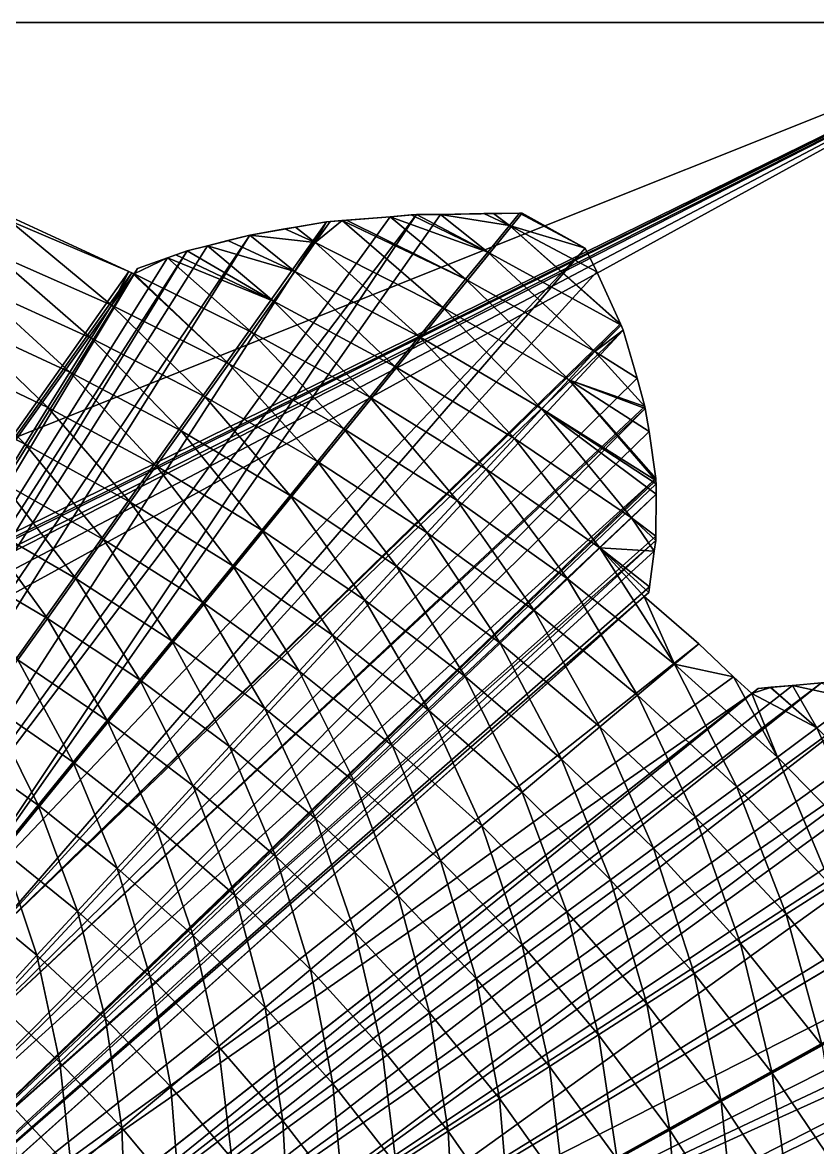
# Model space of a CAD drawing. Extents: x -33.1 to 33.1, y -27.2 to 27.2.
# Drawn here: x 12.23 to 22.08, y 11.06 to 25 of the extents above; entities that cross this region are included whole.
import ezdxf

# ---------------------------------------------------------------- set-up
doc = ezdxf.new("R2010")
doc.units = 0
doc.header["$MEASUREMENT"] = 0
for name, color, linetype in [('ObjLayer', 2, 'Continuous'), ('STL2DXF', 7, 'Continuous'), ('Temp', 7, 'Continuous')]:
    doc.layers.add(name, color=color, linetype=linetype)

msp = doc.modelspace()

# ---------------------------------------------------------------- linework, layer by layer
at = {"layer": 'ObjLayer'}
for p, q in [((-25, 25), (25, 25)), ((-25, 25, 4), (25, 25, 4)), ((11.265, 13.849, 36.5), (18.417, 22.637, 28.041)), ((16.781, 22.591, 26.494), (16.24, 22.551, 25.927)), ((17.044, 22.615, 26.763), (16.781, 22.591, 26.494)), ((17.11, 22.619, 26.833), (17.044, 22.615, 26.763)), ((17.404, 22.621, 27.108), (17.11, 22.619, 26.833)), ((17.944, 22.633, 27.6), (17.404, 22.621, 27.108)), ((18.063, 22.633, 27.713), (17.944, 22.633, 27.6)), ((18.384, 22.638, 28.009), (18.063, 22.633, 27.713)), ((18.417, 22.637, 28.041), (18.384, 22.638, 28.009)), ((19.196, 22.203, 27.916), (18.417, 22.637, 28.041)), ((13.544, 21.915, 22.591), (12.095, 22.585, 22.795)), ((15.608, 22.463, 25.239), (15.479, 22.443, 25.09)), ((15.992, 22.529, 25.673), (15.608, 22.463, 25.239)), ((16.04, 22.534, 25.721), (15.992, 22.529, 25.673)), ((16.187, 22.546, 25.873), (16.04, 22.534, 25.721)), ((16.24, 22.551, 25.927), (16.187, 22.546, 25.873)), ((15.042, 22.365, 24.603), (14.771, 22.299, 24.252)), ((15.479, 22.443, 25.09), (15.042, 22.365, 24.603)), ((19.196, 22.203, 27.916), (11.674, 13.506, 36.5)), ((14.521, 22.233, 23.941), (14.268, 22.169, 23.616)), ((14.771, 22.299, 24.252), (14.521, 22.233, 23.941)), ((19.343, 21.908, 27.455), (19.196, 22.203, 27.916)), ((14.025, 22.083, 23.269), (13.654, 21.951, 22.739)), ((14.128, 22.121, 23.412), (14.025, 22.083, 23.269)), ((14.268, 22.169, 23.616), (14.128, 22.121, 23.412)), ((13.581, 21.898, 22.586), (13.544, 21.915, 22.591)), ((13.612, 21.883, 22.582), (13.581, 21.898, 22.586)), ((13.654, 21.951, 22.739), (13.612, 21.883, 22.582)), ((19.636, 21.267, 26.501), (19.343, 21.908, 27.455)), ((6.629, 10.653, 36.5), (13.612, 21.883, 22.582)), ((19.643, 21.248, 26.475), (19.636, 21.267, 26.501)), ((19.668, 21.186, 26.39), (19.643, 21.248, 26.475)), ((19.843, 20.591, 25.523), (19.668, 21.186, 26.39)), ((19.935, 20.239, 25.034), (19.843, 20.591, 25.523)), ((19.941, 20.215, 25.001), (19.935, 20.239, 25.034)), ((19.99, 19.93, 24.571), (19.941, 20.215, 25.001)), ((20.072, 19.347, 23.735), (19.99, 19.93, 24.571)), ((20.073, 19.322, 23.696), (20.072, 19.347, 23.735)), ((20.075, 19.28, 23.63), (20.073, 19.322, 23.696)), ((20.077, 19.152, 23.442), (20.075, 19.28, 23.63)), ((20.074, 18.632, 22.703), (20.077, 19.152, 23.442)), ((20.053, 18.447, 22.44), (20.072, 18.58, 22.632)), ((20.072, 18.58, 22.632), (20.074, 18.632, 22.703)), ((19.995, 18.007, 21.791), (20.053, 18.447, 22.44)), ((19.984, 17.935, 21.688), (19.995, 18.007, 21.791)), ((9.35, 8.403, 36.5), (19.928, 17.885, 21.579)), ((19.928, 17.885, 21.579), (19.984, 17.935, 21.688)), ((20.605, 17.298, 21.402), (19.928, 17.885, 21.579)), ((21.036, 16.891, 21.31), (20.605, 17.298, 21.402)), ((21.26, 16.682, 21.261), (21.036, 16.891, 21.31)), ((21.339, 16.744, 21.401), (21.26, 16.682, 21.261)), ((21.498, 16.76, 21.557), (21.339, 16.744, 21.401)), ((21.765, 16.783, 21.834), (21.498, 16.76, 21.557)), ((22.125, 16.817, 22.194), (21.765, 16.783, 21.834)), ((21.26, 16.682, 21.261), (9.87, 7.743, 36.5)), ((15.32, 9.161, 36.5), (27.032, 16.159, 26.315)), ((27.695, 15.449, 26.151), (15.587, 8.699, 36.5))]:
    msp.add_line(p, q, dxfattribs=at)
at = {"layer": 'STL2DXF'}
for points in [[(25, 5), (-25, 25), (25, 25)], [(-25, 5, 4), (25, 25, 4), (-25, 25, 4)], [(25, 25, 4), (-25, 5, 4), (-1.71, 11.885, 4)], [(25, 25, 4), (-25, 25), (-25, 25, 4)], [(-25, 25), (25, 25, 4), (25, 25)], [(25, 25, 4), (-1.71, 11.885, 4), (-1.191, 12.027, 4)], [(25, 25, 4), (-1.191, 12.027, 4), (-0.962, 12.085, 4)], [(25, 25, 4), (-0.962, 12.085, 4), (-0.472, 12.144, 4)], [(25, 25, 4), (-0.472, 12.144, 4), (-0.195, 12.175, 4)], [(0.576, 12.145, 4), (25, 25, 4), (-0.195, 12.175, 4)], [(1.336, 11.998, 4), (25, 25, 4), (0.576, 12.145, 4)], [(25, 25, 4), (1.336, 11.998, 4), (25, 5, 4)], [(16.781, 22.591, 26.494), (16.04, 22.534, 25.721), (15.992, 22.529, 25.673)], [(16.781, 22.591, 26.494), (16.187, 22.546, 25.873), (16.04, 22.534, 25.721)], [(16.781, 22.591, 26.494), (16.24, 22.551, 25.927), (16.187, 22.546, 25.873)], [(17.717, 21.817, 25.773), (16.24, 22.551, 25.927), (16.781, 22.591, 26.494)], [(17.11, 22.619, 26.833), (17.044, 22.615, 26.763), (16.781, 22.591, 26.494)], [(17.992, 22.155, 26.668), (16.781, 22.591, 26.494), (17.044, 22.615, 26.763)], [(17.992, 22.155, 26.668), (17.717, 21.817, 25.773), (16.781, 22.591, 26.494)], [(17.992, 22.155, 26.668), (17.044, 22.615, 26.763), (17.11, 22.619, 26.833)], [(17.992, 22.155, 26.668), (17.11, 22.619, 26.833), (17.404, 22.621, 27.108)], [(18.417, 22.637, 28.041), (18.063, 22.633, 27.713), (17.404, 22.621, 27.108)], [(18.259, 22.484, 27.57), (17.404, 22.621, 27.108), (17.944, 22.633, 27.6)], [(18.063, 22.633, 27.713), (17.944, 22.633, 27.6), (17.404, 22.621, 27.108)], [(18.259, 22.484, 27.57), (17.992, 22.155, 26.668), (17.404, 22.621, 27.108)], [(18.259, 22.484, 27.57), (17.944, 22.633, 27.6), (18.063, 22.633, 27.713)], [(18.384, 22.638, 28.009), (18.259, 22.484, 27.57), (18.063, 22.633, 27.713)], [(18.417, 22.637, 28.041), (18.384, 22.638, 28.009), (18.063, 22.633, 27.713)], [(19.196, 22.203, 27.916), (18.259, 22.484, 27.57), (18.384, 22.638, 28.009)], [(19.196, 22.203, 27.916), (18.384, 22.638, 28.009), (18.417, 22.637, 28.041)], [(13.331, 21.495, 21.692), (11.861, 22.147, 21.813), (12.071, 22.54, 22.692)], [(13.544, 21.915, 22.591), (12.071, 22.54, 22.692), (12.095, 22.585, 22.795)], [(13.544, 21.915, 22.591), (13.331, 21.495, 21.692), (12.071, 22.54, 22.692)], [(15.992, 22.529, 25.673), (15.608, 22.463, 25.239), (15.042, 22.365, 24.603)], [(15.608, 22.463, 25.239), (15.479, 22.443, 25.09), (15.042, 22.365, 24.603)], [(15.854, 22.273, 25.054), (15.479, 22.443, 25.09), (15.608, 22.463, 25.239)], [(15.992, 22.529, 25.673), (15.854, 22.273, 25.054), (15.608, 22.463, 25.239)], [(17.433, 21.468, 24.885), (15.854, 22.273, 25.054), (16.187, 22.546, 25.873)], [(16.187, 22.546, 25.873), (15.854, 22.273, 25.054), (16.04, 22.534, 25.721)], [(16.04, 22.534, 25.721), (15.854, 22.273, 25.054), (15.992, 22.529, 25.673)], [(17.717, 21.817, 25.773), (16.187, 22.546, 25.873), (16.24, 22.551, 25.927)], [(17.717, 21.817, 25.773), (17.433, 21.468, 24.885), (16.187, 22.546, 25.873)], [(19.643, 21.248, 26.475), (17.992, 22.155, 26.668), (18.259, 22.484, 27.57)], [(19.636, 21.267, 26.501), (18.259, 22.484, 27.57), (19.343, 21.908, 27.455)], [(19.343, 21.908, 27.455), (18.259, 22.484, 27.57), (19.196, 22.203, 27.916)], [(19.643, 21.248, 26.475), (18.259, 22.484, 27.57), (19.636, 21.267, 26.501)], [(15.042, 22.365, 24.603), (14.771, 22.299, 24.252), (14.521, 22.233, 23.941)], [(15.599, 21.915, 24.172), (14.771, 22.299, 24.252), (15.042, 22.365, 24.603)], [(15.854, 22.273, 25.054), (15.042, 22.365, 24.603), (15.479, 22.443, 25.09)], [(15.854, 22.273, 25.054), (15.599, 21.915, 24.172), (15.042, 22.365, 24.603)], [(15.335, 21.545, 23.294), (14.268, 22.169, 23.616), (14.521, 22.233, 23.941)], [(15.599, 21.915, 24.172), (14.521, 22.233, 23.941), (14.771, 22.299, 24.252)], [(15.599, 21.915, 24.172), (15.335, 21.545, 23.294), (14.521, 22.233, 23.941)], [(17.141, 21.108, 24.004), (15.599, 21.915, 24.172), (15.854, 22.273, 25.054)], [(17.433, 21.468, 24.885), (17.141, 21.108, 24.004), (15.854, 22.273, 25.054)], [(13.078, 21.087, 20.82), (11.642, 21.739, 20.936), (11.861, 22.147, 21.813)], [(13.331, 21.495, 21.692), (13.078, 21.087, 20.82), (11.861, 22.147, 21.813)], [(15.063, 21.163, 22.421), (13.612, 21.883, 22.582), (14.025, 22.083, 23.269)], [(14.025, 22.083, 23.269), (13.612, 21.883, 22.582), (13.654, 21.951, 22.739)], [(14.268, 22.169, 23.616), (14.128, 22.121, 23.412), (14.025, 22.083, 23.269)], [(15.335, 21.545, 23.294), (14.025, 22.083, 23.269), (14.128, 22.121, 23.412)], [(15.335, 21.545, 23.294), (15.063, 21.163, 22.421), (14.025, 22.083, 23.269)], [(15.335, 21.545, 23.294), (14.128, 22.121, 23.412), (14.268, 22.169, 23.616)], [(19.317, 20.922, 25.589), (17.717, 21.817, 25.773), (17.992, 22.155, 26.668)], [(19.643, 21.248, 26.475), (19.317, 20.922, 25.589), (17.992, 22.155, 26.668)], [(13.581, 21.898, 22.586), (13.331, 21.495, 21.692), (13.544, 21.915, 22.591)], [(14.782, 20.768, 21.551), (13.331, 21.495, 21.692), (13.581, 21.898, 22.586)], [(14.782, 20.768, 21.551), (13.581, 21.898, 22.586), (13.612, 21.883, 22.582)], [(16.84, 20.737, 23.128), (15.335, 21.545, 23.294), (15.599, 21.915, 24.172)], [(17.141, 21.108, 24.004), (16.84, 20.737, 23.128), (15.599, 21.915, 24.172)], [(15.063, 21.163, 22.421), (14.782, 20.768, 21.551), (13.612, 21.883, 22.582)], [(18.994, 20.572, 24.7), (17.433, 21.468, 24.885), (17.717, 21.817, 25.773)], [(19.317, 20.922, 25.589), (18.994, 20.572, 24.7), (17.717, 21.817, 25.773)], [(12.815, 20.664, 19.95), (11.415, 21.316, 20.06), (11.642, 21.739, 20.936)], [(13.078, 21.087, 20.82), (12.815, 20.664, 19.95), (11.642, 21.739, 20.936)], [(14.492, 20.36, 20.684), (13.078, 21.087, 20.82), (13.331, 21.495, 21.692)], [(14.782, 20.768, 21.551), (14.492, 20.36, 20.684), (13.331, 21.495, 21.692)], [(16.53, 20.356, 22.257), (15.063, 21.163, 22.421), (15.335, 21.545, 23.294)], [(16.84, 20.737, 23.128), (16.53, 20.356, 22.257), (15.335, 21.545, 23.294)], [(18.662, 20.213, 23.819), (17.141, 21.108, 24.004), (17.433, 21.468, 24.885)], [(18.994, 20.572, 24.7), (18.662, 20.213, 23.819), (17.433, 21.468, 24.885)], [(12.543, 20.226, 19.082), (11.18, 20.877, 19.184), (11.415, 21.316, 20.06)], [(12.815, 20.664, 19.95), (12.543, 20.226, 19.082), (11.415, 21.316, 20.06)], [(19.668, 21.186, 26.39), (19.317, 20.922, 25.589), (19.643, 21.248, 26.475)], [(14.192, 19.939, 19.821), (12.815, 20.664, 19.95), (13.078, 21.087, 20.82)], [(14.492, 20.36, 20.684), (14.192, 19.939, 19.821), (13.078, 21.087, 20.82)], [(16.21, 19.962, 21.391), (14.782, 20.768, 21.551), (15.063, 21.163, 22.421)], [(16.53, 20.356, 22.257), (16.21, 19.962, 21.391), (15.063, 21.163, 22.421)], [(18.321, 19.844, 22.944), (16.84, 20.737, 23.128), (17.141, 21.108, 24.004)], [(18.662, 20.213, 23.819), (18.321, 19.844, 22.944), (17.141, 21.108, 24.004)], [(19.843, 20.591, 25.523), (19.317, 20.922, 25.589), (19.668, 21.186, 26.39)], [(19.935, 20.239, 25.034), (18.994, 20.572, 24.7), (19.317, 20.922, 25.589)], [(19.935, 20.239, 25.034), (19.317, 20.922, 25.589), (19.843, 20.591, 25.523)], [(12.262, 19.772, 18.215), (10.936, 20.421, 18.308), (11.18, 20.877, 19.184)], [(12.543, 20.226, 19.082), (12.262, 19.772, 18.215), (11.18, 20.877, 19.184)], [(13.882, 19.504, 18.96), (12.543, 20.226, 19.082), (12.815, 20.664, 19.95)], [(14.192, 19.939, 19.821), (13.882, 19.504, 18.96), (12.815, 20.664, 19.95)], [(15.881, 19.557, 20.53), (14.492, 20.36, 20.684), (14.782, 20.768, 21.551)], [(16.21, 19.962, 21.391), (15.881, 19.557, 20.53), (14.782, 20.768, 21.551)], [(17.971, 19.465, 22.077), (16.53, 20.356, 22.257), (16.84, 20.737, 23.128)], [(18.321, 19.844, 22.944), (17.971, 19.465, 22.077), (16.84, 20.737, 23.128)], [(20.073, 19.322, 23.696), (18.662, 20.213, 23.819), (18.994, 20.572, 24.7)], [(19.99, 19.93, 24.571), (18.994, 20.572, 24.7), (19.941, 20.215, 25.001)], [(20.072, 19.347, 23.735), (18.994, 20.572, 24.7), (19.99, 19.93, 24.571)], [(20.073, 19.322, 23.696), (18.994, 20.572, 24.7), (20.072, 19.347, 23.735)], [(19.941, 20.215, 25.001), (18.994, 20.572, 24.7), (19.935, 20.239, 25.034)], [(12.262, 19.772, 18.215), (11.97, 19.302, 17.349), (10.936, 20.421, 18.308)], [(15.542, 19.139, 19.673), (14.192, 19.939, 19.821), (14.492, 20.36, 20.684)], [(15.881, 19.557, 20.53), (15.542, 19.139, 19.673), (14.492, 20.36, 20.684)], [(13.562, 19.054, 18.102), (12.262, 19.772, 18.215), (12.543, 20.226, 19.082)], [(13.882, 19.504, 18.96), (13.562, 19.054, 18.102), (12.543, 20.226, 19.082)], [(17.611, 19.075, 21.215), (16.21, 19.962, 21.391), (16.53, 20.356, 22.257)], [(17.971, 19.465, 22.077), (17.611, 19.075, 21.215), (16.53, 20.356, 22.257)], [(19.773, 18.861, 22.747), (18.321, 19.844, 22.944), (18.662, 20.213, 23.819)], [(20.075, 19.28, 23.63), (18.662, 20.213, 23.819), (20.073, 19.322, 23.696)], [(20.077, 19.152, 23.442), (18.662, 20.213, 23.819), (20.075, 19.28, 23.63)], [(20.077, 19.152, 23.442), (19.773, 18.861, 22.747), (18.662, 20.213, 23.819)], [(17.241, 18.675, 20.36), (15.881, 19.557, 20.53), (16.21, 19.962, 21.391)], [(17.611, 19.075, 21.215), (17.241, 18.675, 20.36), (16.21, 19.962, 21.391)], [(15.192, 18.709, 18.82), (13.882, 19.504, 18.96), (14.192, 19.939, 19.821)], [(15.542, 19.139, 19.673), (15.192, 18.709, 18.82), (14.192, 19.939, 19.821)], [(19.38, 18.487, 21.883), (17.971, 19.465, 22.077), (18.321, 19.844, 22.944)], [(19.773, 18.861, 22.747), (19.38, 18.487, 21.883), (18.321, 19.844, 22.944)], [(13.231, 18.59, 17.246), (11.97, 19.302, 17.349), (12.262, 19.772, 18.215)], [(13.562, 19.054, 18.102), (13.231, 18.59, 17.246), (12.262, 19.772, 18.215)], [(16.861, 18.263, 19.509), (15.542, 19.139, 19.673), (15.881, 19.557, 20.53)], [(17.241, 18.675, 20.36), (16.861, 18.263, 19.509), (15.881, 19.557, 20.53)], [(14.832, 18.266, 17.971), (13.562, 19.054, 18.102), (13.882, 19.504, 18.96)], [(15.192, 18.709, 18.82), (14.832, 18.266, 17.971), (13.882, 19.504, 18.96)], [(18.978, 18.104, 21.026), (17.611, 19.075, 21.215), (17.971, 19.465, 22.077)], [(19.38, 18.487, 21.883), (18.978, 18.104, 21.026), (17.971, 19.465, 22.077)], [(12.889, 18.11, 16.392), (11.668, 18.816, 16.485), (11.97, 19.302, 17.349)], [(13.231, 18.59, 17.246), (12.889, 18.11, 16.392), (11.97, 19.302, 17.349)], [(16.47, 17.84, 18.664), (15.192, 18.709, 18.82), (15.542, 19.139, 19.673)], [(16.861, 18.263, 19.509), (16.47, 17.84, 18.664), (15.542, 19.139, 19.673)], [(20.077, 19.152, 23.442), (20.074, 18.632, 22.703), (19.773, 18.861, 22.747)], [(14.461, 17.809, 17.125), (13.231, 18.59, 17.246), (13.562, 19.054, 18.102)], [(14.832, 18.266, 17.971), (14.461, 17.809, 17.125), (13.562, 19.054, 18.102)], [(18.565, 17.711, 20.176), (17.241, 18.675, 20.36), (17.611, 19.075, 21.215)], [(18.978, 18.104, 21.026), (18.565, 17.711, 20.176), (17.611, 19.075, 21.215)], [(20.053, 18.447, 22.44), (19.38, 18.487, 21.883), (19.773, 18.861, 22.747)], [(20.072, 18.58, 22.632), (20.053, 18.447, 22.44), (19.773, 18.861, 22.747)], [(20.074, 18.632, 22.703), (20.072, 18.58, 22.632), (19.773, 18.861, 22.747)], [(12.536, 17.613, 15.541), (11.355, 18.311, 15.622), (11.668, 18.816, 16.485)], [(12.889, 18.11, 16.392), (12.536, 17.613, 15.541), (11.668, 18.816, 16.485)], [(16.068, 17.405, 17.824), (14.832, 18.266, 17.971), (15.192, 18.709, 18.82)], [(16.47, 17.84, 18.664), (16.068, 17.405, 17.824), (15.192, 18.709, 18.82)], [(14.078, 17.337, 16.282), (12.889, 18.11, 16.392), (13.231, 18.59, 17.246)], [(14.461, 17.809, 17.125), (14.078, 17.337, 16.282), (13.231, 18.59, 17.246)], [(18.143, 17.307, 19.332), (16.861, 18.263, 19.509), (17.241, 18.675, 20.36)], [(18.565, 17.711, 20.176), (18.143, 17.307, 19.332), (17.241, 18.675, 20.36)], [(20.303, 17.045, 20.825), (18.978, 18.104, 21.026), (19.38, 18.487, 21.883)], [(19.995, 18.007, 21.791), (19.984, 17.935, 21.688), (19.38, 18.487, 21.883)], [(20.303, 17.045, 20.825), (19.38, 18.487, 21.883), (19.928, 17.885, 21.579)], [(20.053, 18.447, 22.44), (19.995, 18.007, 21.791), (19.38, 18.487, 21.883)], [(19.984, 17.935, 21.688), (19.928, 17.885, 21.579), (19.38, 18.487, 21.883)], [(12.536, 17.613, 15.541), (12.17, 17.1, 14.692), (11.355, 18.311, 15.622)], [(15.655, 16.958, 16.988), (14.461, 17.809, 17.125), (14.832, 18.266, 17.971)], [(16.068, 17.405, 17.824), (15.655, 16.958, 16.988), (14.832, 18.266, 17.971)], [(17.709, 16.894, 18.495), (16.47, 17.84, 18.664), (16.861, 18.263, 19.509)], [(18.143, 17.307, 19.332), (17.709, 16.894, 18.495), (16.861, 18.263, 19.509)], [(13.683, 16.851, 15.443), (12.536, 17.613, 15.541), (12.889, 18.11, 16.392)], [(14.078, 17.337, 16.282), (13.683, 16.851, 15.443), (12.889, 18.11, 16.392)], [(19.847, 16.662, 19.981), (18.565, 17.711, 20.176), (18.978, 18.104, 21.026)], [(20.303, 17.045, 20.825), (19.847, 16.662, 19.981), (18.978, 18.104, 21.026)], [(20.605, 17.298, 21.402), (20.303, 17.045, 20.825), (19.928, 17.885, 21.579)], [(15.23, 16.497, 16.156), (14.078, 17.337, 16.282), (14.461, 17.809, 17.125)], [(15.655, 16.958, 16.988), (15.23, 16.497, 16.156), (14.461, 17.809, 17.125)], [(17.265, 16.47, 17.664), (16.068, 17.405, 17.824), (16.47, 17.84, 18.664)], [(17.709, 16.894, 18.495), (17.265, 16.47, 17.664), (16.47, 17.84, 18.664)], [(19.38, 16.27, 19.145), (18.143, 17.307, 19.332), (18.565, 17.711, 20.176)], [(19.847, 16.662, 19.981), (19.38, 16.27, 19.145), (18.565, 17.711, 20.176)], [(13.275, 16.35, 14.606), (12.17, 17.1, 14.692), (12.536, 17.613, 15.541)], [(13.683, 16.851, 15.443), (13.275, 16.35, 14.606), (12.536, 17.613, 15.541)], [(14.793, 16.024, 15.329), (13.683, 16.851, 15.443), (14.078, 17.337, 16.282)], [(15.23, 16.497, 16.156), (14.793, 16.024, 15.329), (14.078, 17.337, 16.282)], [(16.809, 16.035, 16.838), (15.655, 16.958, 16.988), (16.068, 17.405, 17.824)], [(17.265, 16.47, 17.664), (16.809, 16.035, 16.838), (16.068, 17.405, 17.824)], [(18.903, 15.87, 18.316), (17.709, 16.894, 18.495), (18.143, 17.307, 19.332)], [(19.38, 16.27, 19.145), (18.903, 15.87, 18.316), (18.143, 17.307, 19.332)], [(21.036, 16.891, 21.31), (20.303, 17.045, 20.825), (20.605, 17.298, 21.402)], [(12.855, 15.832, 13.772), (11.792, 16.569, 13.845), (12.17, 17.1, 14.692)], [(13.275, 16.35, 14.606), (12.855, 15.832, 13.772), (12.17, 17.1, 14.692)], [(21.077, 15.527, 19.779), (19.847, 16.662, 19.981), (20.303, 17.045, 20.825)], [(21.578, 15.895, 20.617), (21.077, 15.527, 19.779), (20.303, 17.045, 20.825)], [(21.578, 15.895, 20.617), (20.303, 17.045, 20.825), (21.036, 16.891, 21.31)], [(16.341, 15.589, 16.018), (15.23, 16.497, 16.156), (15.655, 16.958, 16.988)], [(16.809, 16.035, 16.838), (16.341, 15.589, 16.018), (15.655, 16.958, 16.988)], [(18.415, 15.46, 17.494), (17.265, 16.47, 17.664), (17.709, 16.894, 18.495)], [(18.903, 15.87, 18.316), (18.415, 15.46, 17.494), (17.709, 16.894, 18.495)], [(21.578, 15.895, 20.617), (21.036, 16.891, 21.31), (21.26, 16.682, 21.261)], [(14.342, 15.537, 14.505), (13.275, 16.35, 14.606), (13.683, 16.851, 15.443)], [(14.793, 16.024, 15.329), (14.342, 15.537, 14.505), (13.683, 16.851, 15.443)], [(21.492, 16.758, 21.55), (22.069, 16.257, 21.465), (21.26, 16.682, 21.261)], [(21.492, 16.758, 21.55), (21.26, 16.682, 21.261), (21.339, 16.744, 21.401)], [(21.765, 16.783, 21.834), (21.498, 16.76, 21.557), (21.339, 16.744, 21.401)], [(21.498, 16.76, 21.557), (21.492, 16.758, 21.55), (21.339, 16.744, 21.401)], [(22.069, 16.257, 21.465), (21.492, 16.758, 21.55), (21.498, 16.76, 21.557)], [(22.069, 16.257, 21.465), (21.498, 16.76, 21.557), (21.765, 16.783, 21.834)], [(22.551, 16.612, 22.323), (21.765, 16.783, 21.834), (22.125, 16.817, 22.194)], [(22.551, 16.612, 22.323), (22.069, 16.257, 21.465), (21.765, 16.783, 21.834)], [(20.566, 15.15, 18.95), (19.38, 16.27, 19.145), (19.847, 16.662, 19.981)], [(21.077, 15.527, 19.779), (20.566, 15.15, 18.95), (19.847, 16.662, 19.981)], [(22.069, 16.257, 21.465), (21.578, 15.895, 20.617), (21.26, 16.682, 21.261)], [(23.328, 15, 21.249), (22.069, 16.257, 21.465), (22.551, 16.612, 22.323)], [(12.421, 15.298, 12.942), (11.401, 16.02, 13), (11.792, 16.569, 13.845)], [(12.855, 15.832, 13.772), (12.421, 15.298, 12.942), (11.792, 16.569, 13.845)], [(15.861, 15.131, 15.202), (14.793, 16.024, 15.329), (15.23, 16.497, 16.156)], [(16.341, 15.589, 16.018), (15.861, 15.131, 15.202), (15.23, 16.497, 16.156)], [(17.916, 15.041, 16.678), (16.809, 16.035, 16.838), (17.265, 16.47, 17.664)], [(18.415, 15.46, 17.494), (17.916, 15.041, 16.678), (17.265, 16.47, 17.664)], [(13.879, 15.035, 13.685), (12.855, 15.832, 13.772), (13.275, 16.35, 14.606)], [(14.342, 15.537, 14.505), (13.879, 15.035, 13.685), (13.275, 16.35, 14.606)], [(20.044, 14.766, 18.129), (18.903, 15.87, 18.316), (19.38, 16.27, 19.145)], [(20.566, 15.15, 18.95), (20.044, 14.766, 18.129), (19.38, 16.27, 19.145)], [(22.791, 14.655, 20.406), (21.578, 15.895, 20.617), (22.069, 16.257, 21.465)], [(23.328, 15, 21.249), (22.791, 14.655, 20.406), (22.069, 16.257, 21.465)], [(11.973, 14.747, 12.114), (11.401, 16.02, 13), (12.421, 15.298, 12.942)], [(15.367, 14.661, 14.392), (14.342, 15.537, 14.505), (14.793, 16.024, 15.329)], [(15.367, 14.661, 14.392), (14.793, 16.024, 15.329), (15.861, 15.131, 15.202)], [(17.404, 14.612, 15.869), (16.341, 15.589, 16.018), (16.809, 16.035, 16.838)], [(17.404, 14.612, 15.869), (16.809, 16.035, 16.838), (17.916, 15.041, 16.678)], [(13.402, 14.519, 12.869), (12.421, 15.298, 12.942), (12.855, 15.832, 13.772)], [(13.402, 14.519, 12.869), (12.855, 15.832, 13.772), (13.879, 15.035, 13.685)], [(19.512, 14.375, 17.317), (18.415, 15.46, 17.494), (18.903, 15.87, 18.316)], [(19.512, 14.375, 17.317), (18.903, 15.87, 18.316), (20.044, 14.766, 18.129)], [(22.245, 14.304, 19.574), (21.077, 15.527, 19.779), (21.578, 15.895, 20.617)], [(22.791, 14.655, 20.406), (22.245, 14.304, 19.574), (21.578, 15.895, 20.617)], [(14.861, 14.179, 13.586), (13.879, 15.035, 13.685), (14.342, 15.537, 14.505)], [(14.861, 14.179, 13.586), (14.342, 15.537, 14.505), (15.367, 14.661, 14.392)], [(16.881, 14.173, 15.066), (15.861, 15.131, 15.202), (16.341, 15.589, 16.018)], [(16.881, 14.173, 15.066), (16.341, 15.589, 16.018), (17.404, 14.612, 15.869)], [(21.689, 13.947, 18.753), (20.566, 15.15, 18.95), (21.077, 15.527, 19.779)], [(21.689, 13.947, 18.753), (21.077, 15.527, 19.779), (22.245, 14.304, 19.574)], [(18.969, 13.975, 16.512), (17.916, 15.041, 16.678), (18.415, 15.46, 17.494)], [(18.969, 13.975, 16.512), (18.415, 15.46, 17.494), (19.512, 14.375, 17.317)], [(12.911, 13.987, 12.056), (11.973, 14.747, 12.114), (12.421, 15.298, 12.942)], [(12.911, 13.987, 12.056), (12.421, 15.298, 12.942), (13.402, 14.519, 12.869)], [(16.345, 13.723, 14.269), (15.367, 14.661, 14.392), (15.861, 15.131, 15.202)], [(16.345, 13.723, 14.269), (15.861, 15.131, 15.202), (16.881, 14.173, 15.066)], [(21.123, 13.583, 17.941), (20.044, 14.766, 18.129), (20.566, 15.15, 18.95)], [(21.123, 13.583, 17.941), (20.566, 15.15, 18.95), (21.689, 13.947, 18.753)], [(14.341, 13.683, 12.784), (13.402, 14.519, 12.869), (13.879, 15.035, 13.685)], [(14.341, 13.683, 12.784), (13.879, 15.035, 13.685), (14.861, 14.179, 13.586)], [(18.415, 13.567, 15.715), (17.404, 14.612, 15.869), (17.916, 15.041, 16.678)], [(18.415, 13.567, 15.715), (17.916, 15.041, 16.678), (18.969, 13.975, 16.512)], [(12.405, 13.439, 11.248), (11.511, 14.178, 11.29), (11.973, 14.747, 12.114)], [(12.405, 13.439, 11.248), (11.973, 14.747, 12.114), (12.911, 13.987, 12.056)], [(15.796, 13.263, 13.477), (14.861, 14.179, 13.586), (15.367, 14.661, 14.392)], [(15.796, 13.263, 13.477), (15.367, 14.661, 14.392), (16.345, 13.723, 14.269)], [(20.548, 13.213, 17.138), (19.512, 14.375, 17.317), (20.044, 14.766, 18.129)], [(20.548, 13.213, 17.138), (20.044, 14.766, 18.129), (21.123, 13.583, 17.941)], [(13.807, 13.173, 11.986), (12.911, 13.987, 12.056), (13.402, 14.519, 12.869)], [(13.807, 13.173, 11.986), (13.402, 14.519, 12.869), (14.341, 13.683, 12.784)], [(17.848, 13.15, 14.924), (16.881, 14.173, 15.066), (17.404, 14.612, 15.869)], [(17.848, 13.15, 14.924), (17.404, 14.612, 15.869), (18.415, 13.567, 15.715)], [(19.961, 12.836, 16.343), (18.969, 13.975, 16.512), (19.512, 14.375, 17.317)], [(19.961, 12.836, 16.343), (19.512, 14.375, 17.317), (20.548, 13.213, 17.138)], [(22.74, 12.66, 18.557), (21.689, 13.947, 18.753), (22.245, 14.304, 19.574)], [(11.883, 12.874, 10.442), (11.511, 14.178, 11.29), (12.405, 13.439, 11.248)], [(15.233, 12.79, 12.689), (14.341, 13.683, 12.784), (14.861, 14.179, 13.586)], [(15.233, 12.79, 12.689), (14.861, 14.179, 13.586), (15.796, 13.263, 13.477)], [(17.27, 12.723, 14.139), (16.345, 13.723, 14.269), (16.881, 14.173, 15.066)], [(17.27, 12.723, 14.139), (16.881, 14.173, 15.066), (17.848, 13.15, 14.924)], [(13.257, 12.649, 11.193), (12.405, 13.439, 11.248), (12.911, 13.987, 12.056)], [(13.257, 12.649, 11.193), (12.911, 13.987, 12.056), (13.807, 13.173, 11.986)], [(19.364, 12.452, 15.557), (18.415, 13.567, 15.715), (18.969, 13.975, 16.512)], [(19.364, 12.452, 15.557), (18.969, 13.975, 16.512), (19.961, 12.836, 16.343)], [(22.131, 12.321, 17.753), (21.123, 13.583, 17.941), (21.689, 13.947, 18.753)], [(22.131, 12.321, 17.753), (21.689, 13.947, 18.753), (22.74, 12.66, 18.557)], [(14.656, 12.306, 11.907), (13.807, 13.173, 11.986), (14.341, 13.683, 12.784)], [(14.656, 12.306, 11.907), (14.341, 13.683, 12.784), (15.233, 12.79, 12.689)], [(16.678, 12.288, 13.361), (15.796, 13.263, 13.477), (16.345, 13.723, 14.269)], [(16.678, 12.288, 13.361), (16.345, 13.723, 14.269), (17.27, 12.723, 14.139)], [(18.756, 12.061, 14.778), (17.848, 13.15, 14.924), (18.415, 13.567, 15.715)], [(18.756, 12.061, 14.778), (18.415, 13.567, 15.715), (19.364, 12.452, 15.557)], [(21.512, 11.977, 16.96), (20.548, 13.213, 17.138), (21.123, 13.583, 17.941)], [(21.512, 11.977, 16.96), (21.123, 13.583, 17.941), (22.131, 12.321, 17.753)], [(12.692, 12.111, 10.404), (11.883, 12.874, 10.442), (12.405, 13.439, 11.248)], [(12.692, 12.111, 10.404), (12.405, 13.439, 11.248), (13.257, 12.649, 11.193)], [(16.073, 11.843, 12.588), (15.233, 12.79, 12.689), (15.796, 13.263, 13.477)], [(16.073, 11.843, 12.588), (15.796, 13.263, 13.477), (16.678, 12.288, 13.361)], [(14.064, 11.809, 11.129), (13.257, 12.649, 11.193), (13.807, 13.173, 11.986)], [(14.064, 11.809, 11.129), (13.807, 13.173, 11.986), (14.656, 12.306, 11.907)], [(18.135, 11.663, 14.007), (17.27, 12.723, 14.139), (17.848, 13.15, 14.924)], [(18.135, 11.663, 14.007), (17.848, 13.15, 14.924), (18.756, 12.061, 14.778)], [(20.884, 11.627, 16.176), (19.961, 12.836, 16.343), (20.548, 13.213, 17.138)], [(20.884, 11.627, 16.176), (20.548, 13.213, 17.138), (21.512, 11.977, 16.96)], [(12.111, 11.557, 9.618), (11.883, 12.874, 10.442), (12.692, 12.111, 10.404)], [(20.245, 11.272, 15.401), (19.364, 12.452, 15.557), (19.961, 12.836, 16.343)], [(20.245, 11.272, 15.401), (19.961, 12.836, 16.343), (20.884, 11.627, 16.176)], [(15.454, 11.387, 11.82), (14.656, 12.306, 11.907), (15.233, 12.79, 12.689)], [(15.454, 11.387, 11.82), (15.233, 12.79, 12.689), (16.073, 11.843, 12.588)], [(17.502, 11.256, 13.242), (16.678, 12.288, 13.361), (17.27, 12.723, 14.139)], [(17.502, 11.256, 13.242), (17.27, 12.723, 14.139), (18.135, 11.663, 14.007)], [(13.457, 11.3, 10.355), (12.692, 12.111, 10.404), (13.257, 12.649, 11.193)], [(13.457, 11.3, 10.355), (13.257, 12.649, 11.193), (14.064, 11.809, 11.129)], [(19.595, 10.91, 14.634), (18.756, 12.061, 14.778), (19.364, 12.452, 15.557)], [(19.595, 10.91, 14.634), (19.364, 12.452, 15.557), (20.245, 11.272, 15.401)], [(14.821, 10.921, 11.057), (14.064, 11.809, 11.129), (14.656, 12.306, 11.907)], [(14.821, 10.921, 11.057), (14.656, 12.306, 11.907), (15.454, 11.387, 11.82)], [(16.857, 10.841, 12.483), (16.073, 11.843, 12.588), (16.678, 12.288, 13.361)], [(16.857, 10.841, 12.483), (16.678, 12.288, 13.361), (17.502, 11.256, 13.242)], [(22.396, 10.668, 16.788), (21.512, 11.977, 16.96), (22.131, 12.321, 17.753)], [(25, 5, 4), (1.336, 11.998, 4), (1.929, 11.796, 4)], [(12.834, 10.777, 9.585), (12.111, 11.557, 9.618), (12.692, 12.111, 10.404)], [(12.834, 10.777, 9.585), (12.692, 12.111, 10.404), (13.457, 11.3, 10.355)], [(18.935, 10.543, 13.874), (18.135, 11.663, 14.007), (18.756, 12.061, 14.778)], [(18.935, 10.543, 13.874), (18.756, 12.061, 14.778), (19.595, 10.91, 14.634)], [(21.727, 10.35, 16.014), (20.884, 11.627, 16.176), (21.512, 11.977, 16.96)], [(21.727, 10.35, 16.014), (21.512, 11.977, 16.96), (22.396, 10.668, 16.788)], [(25, 5, 4), (1.929, 11.796, 4), (2.069, 11.75, 4)], [(25, 5, 4), (2.069, 11.75, 4), (2.752, 11.43, 4)], [(14.173, 10.443, 10.299), (13.457, 11.3, 10.355), (14.064, 11.809, 11.129)], [(14.173, 10.443, 10.299), (14.064, 11.809, 11.129), (14.821, 10.921, 11.057)], [(16.198, 10.418, 11.729), (15.454, 11.387, 11.82), (16.073, 11.843, 12.588)], [(16.198, 10.418, 11.729), (16.073, 11.843, 12.588), (16.857, 10.841, 12.483)], [(18.262, 10.169, 13.122), (17.502, 11.256, 13.242), (18.135, 11.663, 14.007)], [(18.262, 10.169, 13.122), (18.135, 11.663, 14.007), (18.935, 10.543, 13.874)], [(21.049, 10.027, 15.249), (20.245, 11.272, 15.401), (20.884, 11.627, 16.176)], [(21.049, 10.027, 15.249), (20.884, 11.627, 16.176), (21.727, 10.35, 16.014)], [(12.194, 10.24, 8.819), (12.111, 11.557, 9.618), (12.834, 10.777, 9.585)], [(25, 5, 4), (2.752, 11.43, 4), (2.768, 11.423, 4)], [(25, 5, 4), (2.768, 11.423, 4), (2.843, 11.379, 4)], [(25, 5, 4), (2.843, 11.379, 4), (3.425, 11.028, 4)], [(13.509, 9.954, 9.545), (12.834, 10.777, 9.585), (13.457, 11.3, 10.355)], [(13.509, 9.954, 9.545), (13.457, 11.3, 10.355), (14.173, 10.443, 10.299)], [(15.525, 9.985, 10.981), (14.821, 10.921, 11.057), (15.454, 11.387, 11.82)], [(15.525, 9.985, 10.981), (15.454, 11.387, 11.82), (16.198, 10.418, 11.729)], [(17.578, 9.788, 12.377), (16.857, 10.841, 12.483), (17.502, 11.256, 13.242)], [(17.578, 9.788, 12.377), (17.502, 11.256, 13.242), (18.262, 10.169, 13.122)], [(20.36, 9.699, 14.494), (19.595, 10.91, 14.634), (20.245, 11.272, 15.401)], [(20.36, 9.699, 14.494), (20.245, 11.272, 15.401), (21.049, 10.027, 15.249)]]:
    msp.add_3dface(points, dxfattribs=at)
at = {"layer": 'Temp'}
for points in [[(-25, 25), (25, 5), (-25, 5)], [(17.11, 22.619, 26.833), (9.918, 13.112, 36.5), (11.265, 13.849, 36.5)], [(17.11, 22.619, 26.833), (16.781, 22.591, 26.494), (9.918, 13.112, 36.5)], [(16.781, 22.591, 26.494), (15.992, 22.529, 25.673), (9.918, 13.112, 36.5)], [(11.265, 13.849, 36.5), (19.196, 22.203, 27.916), (18.417, 22.637, 28.041)], [(18.417, 22.637, 28.041), (17.404, 22.621, 27.108), (11.265, 13.849, 36.5)], [(17.404, 22.621, 27.108), (17.11, 22.619, 26.833), (11.265, 13.849, 36.5)], [(5.915, 11.095, 36.5), (13.544, 21.915, 22.591), (12.095, 22.585, 22.795)], [(15.992, 22.529, 25.673), (8.826, 12.435, 36.5), (9.918, 13.112, 36.5)], [(15.992, 22.529, 25.673), (15.042, 22.365, 24.603), (8.826, 12.435, 36.5)], [(15.042, 22.365, 24.603), (7.952, 11.822, 36.5), (8.826, 12.435, 36.5)], [(15.042, 22.365, 24.603), (14.521, 22.233, 23.941), (7.952, 11.822, 36.5)], [(14.521, 22.233, 23.941), (14.268, 22.169, 23.616), (7.952, 11.822, 36.5)], [(11.674, 13.506, 36.5), (19.196, 22.203, 27.916), (11.265, 13.849, 36.5)], [(11.674, 13.506, 36.5), (19.343, 21.908, 27.455), (19.196, 22.203, 27.916)], [(14.268, 22.169, 23.616), (7.261, 11.279, 36.5), (7.952, 11.822, 36.5)], [(14.268, 22.169, 23.616), (14.025, 22.083, 23.269), (7.261, 11.279, 36.5)], [(14.025, 22.083, 23.269), (13.654, 21.951, 22.739), (7.261, 11.279, 36.5)], [(5.915, 11.095, 36.5), (13.581, 21.898, 22.586), (13.544, 21.915, 22.591)], [(5.915, 11.095, 36.5), (13.612, 21.883, 22.582), (13.581, 21.898, 22.586)], [(6.725, 10.807, 36.5), (13.654, 21.951, 22.739), (13.612, 21.883, 22.582)], [(13.654, 21.951, 22.739), (6.725, 10.807, 36.5), (7.261, 11.279, 36.5)], [(11.674, 13.506, 36.5), (19.636, 21.267, 26.501), (19.343, 21.908, 27.455)], [(6.629, 10.653, 36.5), (13.612, 21.883, 22.582), (5.915, 11.095, 36.5)], [(6.725, 10.807, 36.5), (13.612, 21.883, 22.582), (6.629, 10.653, 36.5)], [(11.674, 13.506, 36.5), (19.643, 21.248, 26.475), (19.636, 21.267, 26.501)], [(11.674, 13.506, 36.5), (19.668, 21.186, 26.39), (19.643, 21.248, 26.475)], [(11.182, 12.051, 36.5), (19.843, 20.591, 25.523), (19.668, 21.186, 26.39)], [(11.674, 13.506, 36.5), (11.182, 12.051, 36.5), (19.668, 21.186, 26.39)], [(11.182, 12.051, 36.5), (19.935, 20.239, 25.034), (19.843, 20.591, 25.523)], [(11.182, 12.051, 36.5), (19.941, 20.215, 25.001), (19.935, 20.239, 25.034)], [(10.704, 10.859, 36.5), (19.99, 19.93, 24.571), (19.941, 20.215, 25.001)], [(11.182, 12.051, 36.5), (10.704, 10.859, 36.5), (19.941, 20.215, 25.001)], [(10.704, 10.859, 36.5), (20.072, 19.347, 23.735), (19.99, 19.93, 24.571)], [(10.253, 9.891, 36.5), (20.073, 19.322, 23.696), (20.072, 19.347, 23.735)], [(10.704, 10.859, 36.5), (10.253, 9.891, 36.5), (20.072, 19.347, 23.735)], [(10.253, 9.891, 36.5), (20.075, 19.28, 23.63), (20.073, 19.322, 23.696)], [(10.253, 9.891, 36.5), (20.077, 19.152, 23.442), (20.075, 19.28, 23.63)], [(10.253, 9.891, 36.5), (20.074, 18.632, 22.703), (20.077, 19.152, 23.442)], [(9.838, 9.116, 36.5), (20.053, 18.447, 22.44), (20.072, 18.58, 22.632)], [(10.253, 9.891, 36.5), (9.838, 9.116, 36.5), (20.072, 18.58, 22.632)], [(10.253, 9.891, 36.5), (20.072, 18.58, 22.632), (20.074, 18.632, 22.703)], [(9.838, 9.116, 36.5), (19.995, 18.007, 21.791), (20.053, 18.447, 22.44)], [(9.838, 9.116, 36.5), (19.984, 17.935, 21.688), (19.995, 18.007, 21.791)], [(9.35, 8.403, 36.5), (20.605, 17.298, 21.402), (19.928, 17.885, 21.579)], [(19.928, 17.885, 21.579), (9.467, 8.507, 36.5), (9.35, 8.403, 36.5)], [(19.984, 17.935, 21.688), (9.467, 8.507, 36.5), (19.928, 17.885, 21.579)], [(9.838, 9.116, 36.5), (9.467, 8.507, 36.5), (19.984, 17.935, 21.688)], [(9.35, 8.403, 36.5), (21.036, 16.891, 21.31), (20.605, 17.298, 21.402)], [(9.35, 8.403, 36.5), (21.26, 16.682, 21.261), (21.036, 16.891, 21.31)], [(21.339, 16.744, 21.401), (10.013, 7.855, 36.5), (10.678, 8.115, 36.5)], [(21.339, 16.744, 21.401), (21.26, 16.682, 21.261), (10.013, 7.855, 36.5)], [(22.125, 16.817, 22.194), (21.765, 16.783, 21.834), (10.678, 8.115, 36.5)], [(22.125, 16.817, 22.194), (10.678, 8.115, 36.5), (11.513, 8.389, 36.5)], [(21.765, 16.783, 21.834), (21.339, 16.744, 21.401), (10.678, 8.115, 36.5)], [(23.086, 16.822, 23.092), (11.513, 8.389, 36.5), (12.545, 8.666, 36.5)], [(23.086, 16.822, 23.092), (22.125, 16.817, 22.194), (11.513, 8.389, 36.5)], [(23.78, 16.763, 23.708), (23.086, 16.822, 23.092), (12.545, 8.666, 36.5)], [(24.218, 16.728, 24.092), (23.78, 16.763, 23.708), (12.545, 8.666, 36.5)], [(9.87, 7.743, 36.5), (21.26, 16.682, 21.261), (9.35, 8.403, 36.5)], [(21.26, 16.682, 21.261), (9.87, 7.743, 36.5), (10.013, 7.855, 36.5)], [(24.218, 16.728, 24.092), (12.545, 8.666, 36.5), (13.802, 8.929, 36.5)], [(24.49, 16.684, 24.316), (24.218, 16.728, 24.092), (13.802, 8.929, 36.5)], [(25.236, 16.57, 24.912), (24.49, 16.684, 24.316), (13.802, 8.929, 36.5)], [(25.544, 16.523, 25.16), (25.236, 16.57, 24.912), (13.802, 8.929, 36.5)], [(25.544, 16.523, 25.16), (13.802, 8.929, 36.5), (15.32, 9.161, 36.5)], [(26.752, 16.226, 26.1), (25.544, 16.523, 25.16), (15.32, 9.161, 36.5)], [(27.032, 16.159, 26.315), (26.752, 16.226, 26.1), (15.32, 9.161, 36.5)], [(15.32, 9.161, 36.5), (27.695, 15.449, 26.151), (27.032, 16.159, 26.315)], [(15.587, 8.699, 36.5), (27.695, 15.449, 26.151), (15.32, 9.161, 36.5)], [(15.587, 8.699, 36.5), (27.694, 15.417, 26.112), (27.695, 15.449, 26.151)], [(15.587, 8.699, 36.5), (27.661, 14.777, 25.373), (27.694, 15.417, 26.112)], [(15.587, 8.699, 36.5), (27.631, 14.382, 24.932), (27.661, 14.777, 25.373)], [(15.587, 8.699, 36.5), (27.614, 14.148, 24.669), (27.631, 14.382, 24.932)], [(14.627, 7.5, 36.5), (27.576, 13.917, 24.384), (27.614, 14.148, 24.669)], [(15.587, 8.699, 36.5), (14.627, 7.5, 36.5), (27.614, 14.148, 24.669)], [(14.627, 7.5, 36.5), (27.426, 13.126, 23.445), (27.576, 13.917, 24.384)], [(14.627, 7.5, 36.5), (27.422, 13.103, 23.417), (27.426, 13.126, 23.445)], [(27.4, 13.005, 23.307), (13.77, 6.543, 36.5), (27.16, 12.315, 22.476)], [(14.627, 7.5, 36.5), (13.77, 6.543, 36.5), (27.4, 13.005, 23.307)], [(14.627, 7.5, 36.5), (27.412, 13.056, 23.363), (27.422, 13.103, 23.417)], [(14.627, 7.5, 36.5), (27.4, 13.005, 23.307), (27.412, 13.056, 23.363)], [(27.16, 12.315, 22.476), (13.77, 6.543, 36.5), (27.049, 12.012, 22.124)], [(27.049, 12.012, 22.124), (13.015, 5.788, 36.5), (27.029, 11.971, 22.071)], [(27.049, 12.012, 22.124), (13.77, 6.543, 36.5), (13.015, 5.788, 36.5)], [(27.029, 11.971, 22.071), (13.015, 5.788, 36.5), (26.838, 11.574, 21.557)], [(26.838, 11.574, 21.557), (13.015, 5.788, 36.5), (26.649, 11.196, 21.084)], [(26.649, 11.196, 21.084), (12.36, 5.202, 36.5), (26.533, 11.015, 20.834)], [(26.649, 11.196, 21.084), (13.015, 5.788, 36.5), (12.36, 5.202, 36.5)]]:
    msp.add_3dface(points, dxfattribs=at)

doc.saveas('drawing.dxf')
